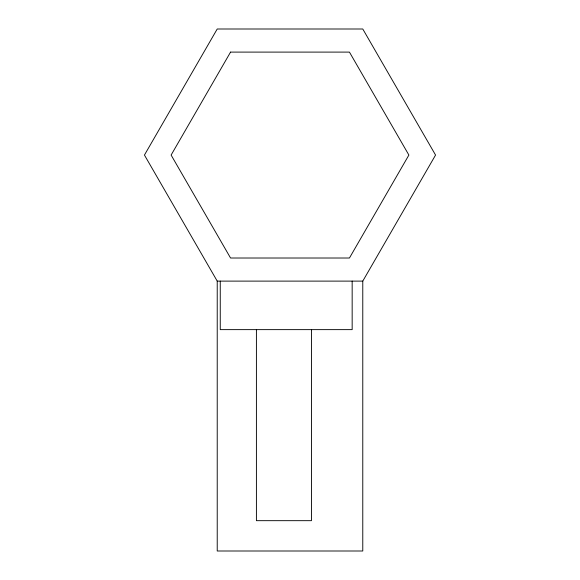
<?xml version="1.0" encoding="UTF-8"?>
<svg xmlns="http://www.w3.org/2000/svg" width="580" height="580" viewBox="0 0 580 580"><rect width="100%" height="100%" fill="white"/><g stroke="black" fill="none" stroke-linecap="round" stroke-linejoin="round"><path stroke-width="0.87" d="M362.775 281.111L435.558 155.056L362.775 29L217.225 29L144.442 155.056L217.225 281.111L217.225 551L362.775 551L362.775 281.111L217.225 281.111M352.161 281.111L352.161 329.629L220.255 329.629L220.255 281.111M311.46 329.629L311.46 520.673L256.411 520.673L256.411 329.629M230.557 52.099L171.114 155.056L230.557 258.013L349.443 258.013L408.885 155.056L349.443 52.099L230.557 52.099"/></g></svg>
